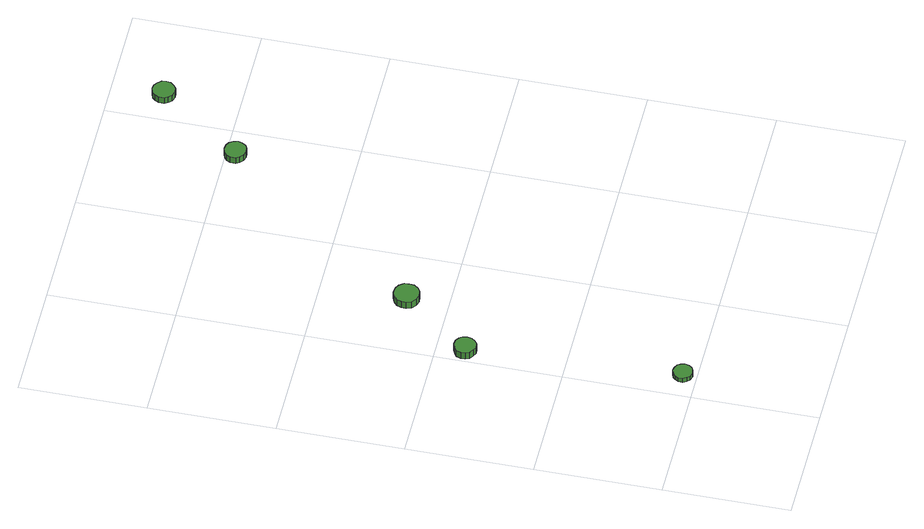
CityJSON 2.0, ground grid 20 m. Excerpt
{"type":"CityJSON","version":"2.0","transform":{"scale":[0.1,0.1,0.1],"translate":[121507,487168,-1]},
"CityObjects":{
"tree1":{"type":"SolitaryVegetationObject","attributes":{"function":"something"},"geometry":[{"type":"MultiSurface","lod":"1","boundaries":[[[0,1,2,3,4,5,6,7,8,9,10,11,12,13,14]],[[15,16,17,18,19,20,21,22,23,24,25,26,27,28,29]],[[0,29,28,1]],[[1,28,27,2]],[[2,27,26,3]],[[3,26,25,4]],[[4,25,24,5]],[[5,24,23,6]],[[6,23,22,7]],[[7,22,21,8]],[[8,21,20,9]],[[9,20,19,10]],[[10,19,18,11]],[[11,18,17,12]],[[12,17,16,13]],[[13,16,15,14]],[[14,15,29,0]]]}]},
"tree2":{"type":"SolitaryVegetationObject","attributes":{"function":"something"},"geometry":[{"type":"MultiSurface","lod":"1","boundaries":[[[30,31,32,33,34,35,36,37,38,39,40,41,42,43,44]],[[45,46,47,48,49,50,51,52,53,54,55,56,57,58,59]],[[30,59,58,31]],[[31,58,57,32]],[[32,57,56,33]],[[33,56,55,34]],[[34,55,54,35]],[[35,54,53,36]],[[36,53,52,37]],[[37,52,51,38]],[[38,51,50,39]],[[39,50,49,40]],[[40,49,48,41]],[[41,48,47,42]],[[42,47,46,43]],[[43,46,45,44]],[[44,45,59,30]]]}]},
"tree3":{"type":"SolitaryVegetationObject","attributes":{"function":"something"},"geometry":[{"type":"MultiSurface","lod":"1","boundaries":[[[60,61,62,63,64,65,66,67,68,69,70,71,72,73,74]],[[75,76,77,78,79,80,81,82,83,84,85,86,87,88,89]],[[60,89,88,61]],[[61,88,87,62]],[[62,87,86,63]],[[63,86,85,64]],[[64,85,84,65]],[[65,84,83,66]],[[66,83,82,67]],[[67,82,81,68]],[[68,81,80,69]],[[69,80,79,70]],[[70,79,78,71]],[[71,78,77,72]],[[72,77,76,73]],[[73,76,75,74]],[[74,75,89,60]]]}]},
"tree4":{"type":"SolitaryVegetationObject","attributes":{"function":"something"},"geometry":[{"type":"MultiSurface","lod":"1","boundaries":[[[90,91,92,93,94,95,96,97,98,99,100,101,102,103,104]],[[105,106,107,108,109,110,111,112,113,114,115,116,117,118,119]],[[90,119,118,91]],[[91,118,117,92]],[[92,117,116,93]],[[93,116,115,94]],[[94,115,114,95]],[[95,114,113,96]],[[96,113,112,97]],[[97,112,111,98]],[[98,111,110,99]],[[99,110,109,100]],[[100,109,108,101]],[[101,108,107,102]],[[102,107,106,103]],[[103,106,105,104]],[[104,105,119,90]]]}]},
"tree5":{"type":"SolitaryVegetationObject","attributes":{"function":"something"},"geometry":[{"type":"MultiSurface","lod":"1","boundaries":[[[120,121,122,123,124,125,126,127,128,129,130,131,132,133,134]],[[135,136,137,138,139,140,141,142,143,144,145,146,147,148,149]],[[120,149,148,121]],[[121,148,147,122]],[[122,147,146,123]],[[123,146,145,124]],[[124,145,144,125]],[[125,144,143,126]],[[126,143,142,127]],[[127,142,141,128]],[[128,141,140,129]],[[129,140,139,130]],[[130,139,138,131]],[[131,138,137,132]],[[132,137,136,133]],[[133,136,135,134]],[[134,135,149,120]]]}]}
},
"vertices":[
[61,23,14],[59,29,14],[56,34,14],[50,37,14],[44,38,14],[37,36,14],[33,32,14],[30,26,14],[30,19,14],[33,14,14],[37,9,14],[44,7,14],[50,8,14],[56,11,14],[59,16,14],[59,16,6],[56,11,6],[50,8,6],[44,7,6],[37,9,6],[33,14,6],[30,19,6],[30,26,6],[33,32,6],[37,36,6],[44,38,6],[50,37,6],[56,34,6],[59,29,6],[61,23,6],
[39,356,20],[38,363,20],[34,368,20],[28,372,20],[20,373,20],[14,370,20],[8,366,20],[5,359,20],[5,352,20],[8,345,20],[14,341,20],[20,338,20],[28,339,20],[34,343,20],[38,349,20],[38,349,7],[34,343,7],[28,339,7],[20,338,7],[14,341,7],[8,345,7],[5,352,7],[5,359,7],[8,366,7],[14,370,7],[20,373,7],[28,372,7],[34,368,7],[38,363,7],[39,356,7],
[125,465,25],[124,473,25],[119,480,25],[112,484,25],[103,485,25],[95,482,25],[89,477,25],[86,469,25],[86,461,25],[89,453,25],[95,448,25],[103,445,25],[112,446,25],[119,450,25],[124,457,25],[124,457,12],[119,450,12],[112,446,12],[103,445,12],[95,448,12],[89,453,12],[86,461,12],[86,469,12],[89,477,12],[95,482,12],[103,485,12],[112,484,12],[119,480,12],[124,473,12],[125,465,12],
[367,785,21],[365,792,21],[361,798,21],[355,801,21],[348,802,21],[341,800,21],[335,795,21],[332,789,21],[332,781,21],[335,775,21],[341,770,21],[348,768,21],[355,769,21],[361,772,21],[365,778,21],[365,778,9],[361,772,9],[355,769,9],[348,768,9],[341,770,9],[335,775,9],[332,781,9],[332,789,9],[335,795,9],[341,800,9],[348,802,9],[355,801,9],[361,798,9],[365,792,9],[367,785,9],
[470,919,18],[469,926,18],[464,932,18],[458,936,18],[451,937,18],[443,934,18],[438,929,18],[435,923,18],[435,915,18],[438,909,18],[443,904,18],[451,901,18],[458,902,18],[464,906,18],[469,912,18],[469,912,6],[464,906,6],[458,902,6],[451,901,6],[443,904,6],[438,909,6],[435,915,6],[435,923,6],[438,929,6],[443,934,6],[451,937,6],[458,936,6],[464,932,6],[469,926,6],[470,919,6]
]}
